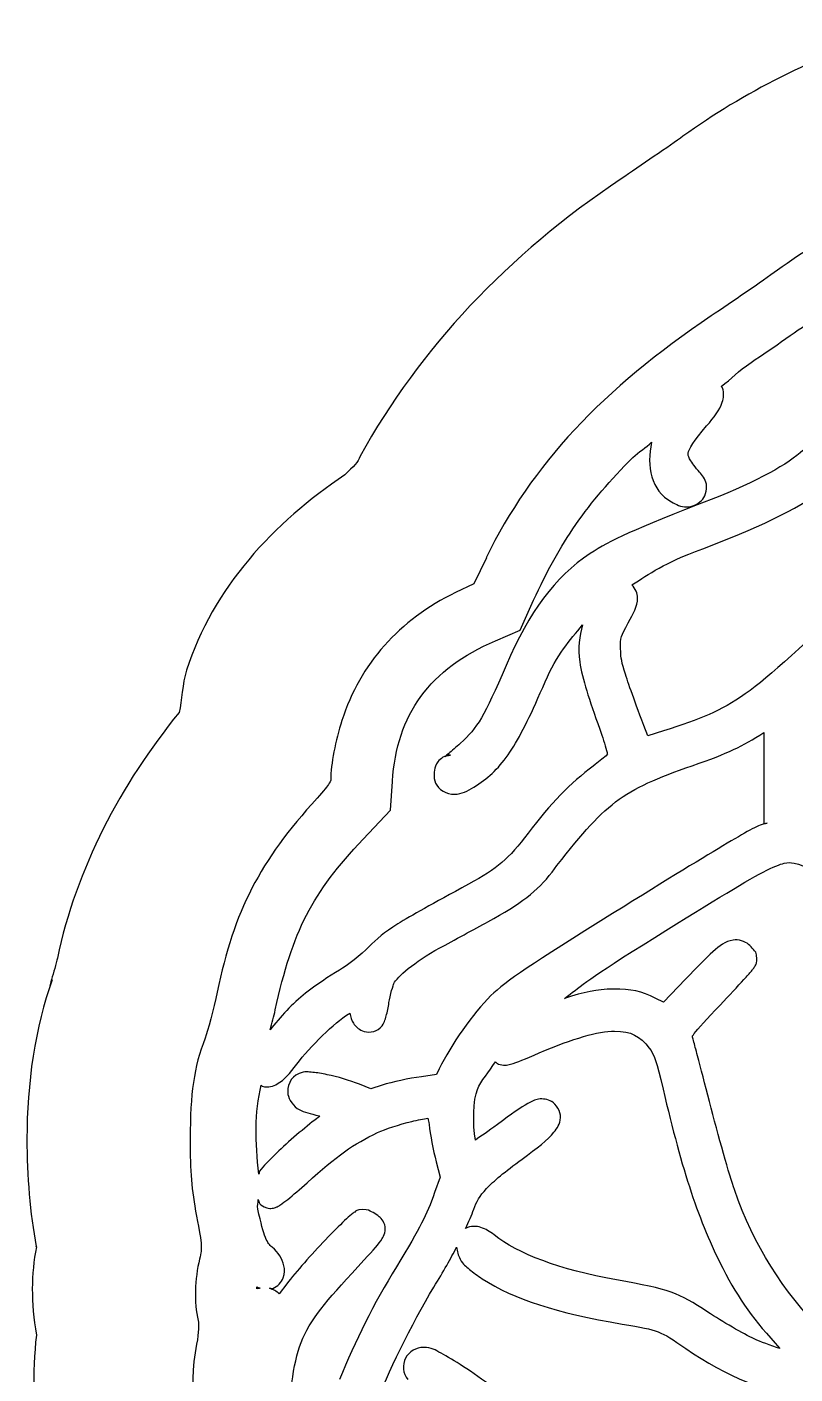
# Model space of a CAD drawing. Extents: x 3 to 1707, y 187 to 1378.
# Drawn here: x 2.9 to 48.5, y 697.4 to 777.4 of the extents above; entities that cross this region are included whole.
import ezdxf

# ---------------------------------------------------------------- set-up
doc = ezdxf.new("R2010")
doc.units = 0
doc.layers.add('Drawings', color=7, linetype='CONTINUOUS')

msp = doc.modelspace()

# ---------------------------------------------------------------- linework, layer by layer
at = {"layer": 'Drawings', "color": 7}
for points in [[(30.214859, 745.905423), (30.220507, 745.905423), (29.470472, 744.366957), (28.395033, 743.843096)], [(30.754612, 740.982287), (32.221615, 741.610892), (33.026797, 743.386486)], [(40.73206, 735.625833), (39.800009, 735.328061), (39.56838, 735.951189), (39.562732, 735.956835)], [(46.693878, 735.532721), (46.688231, 733.189166), (46.682583, 730.112235), (46.886653, 730.156278)], [(46.693511, 735.532354), (46.693878, 735.532721)], [(22.912173, 729.203616), (22.912173, 729.209262), (24.533605, 730.924184), (24.643899, 732.6336), (24.643899, 732.639246)], [(42.044663, 720.886691), (40.743129, 719.513641), (40.279843, 719.745151)], [(37.831034, 717.798861), (37.831175, 717.798946)], [(27.41848, 715.560107), (27.412832, 715.560107), (27.252897, 715.218235), (26.370487, 715.096833)], [(24.03762, 714.600556), (23.353745, 714.385421), (22.686445, 714.649963)], [(34.097464, 713.624743), (34.091817, 713.624743)], [(26.746267, 712.627276), (26.7459, 712.626598)], [(26.7459, 712.626598), (26.751547, 712.626598)], [(27.236858, 710.051449), (27.479528, 709.136083), (27.148617, 708.220716)], [(16.598153, 702.618834), (16.598153, 702.618269)], [(18.368762, 702.805736), (17.91101, 702.215725)]]:
    msp.add_lwpolyline(points, dxfattribs=at)
for points in [[(54.707039, 777.422799), (49.41605, 775.4856), (45.572158, 773.57415), (41.889472, 770.93384)], [(41.889472, 770.93384), (41.131051, 770.390074), (39.322435, 769.140826), (38.220848, 768.40327)], [(38.220848, 768.40327), (31.450488, 763.870313), (26.279874, 758.351802), (22.718692, 751.936022)], [(57.977689, 768.227041), (53.025518, 766.413869), (50.607996, 765.206462), (47.49906, 762.977476)], [(47.49906, 762.977476), (46.569974, 762.31135), (44.790696, 761.080227), (43.572348, 760.264494)], [(43.572348, 760.264494), (37.131516, 755.952149), (32.86497, 751.387429), (30.214859, 745.905423)], [(45.932069, 757.502783), (47.219117, 758.369814), (48.907472, 759.537244), (49.715392, 760.122031)], [(44.150701, 756.069089), (44.79976, 756.540776), (45.144253, 756.972089), (45.932069, 757.502783)], [(44.233408, 755.992013), (44.219289, 756.030692), (44.169902, 756.032669), (44.150701, 756.069089)], [(44.222395, 755.142825), (44.303436, 755.38224), (44.348898, 755.67685), (44.233408, 755.992013)], [(43.29585, 753.736715), (43.750355, 754.257498), (44.060427, 754.664136), (44.222395, 755.142825)], [(42.203864, 752.126537), (42.232666, 752.337719), (42.530907, 752.860169), (43.29585, 753.736715)], [(38.922427, 751.867388), (39.251079, 752.195482), (39.708436, 752.457624), (40.030932, 752.760676)], [(40.030932, 752.760676), (39.721369, 751.355356), (39.984341, 749.891877), (41.21116, 749.226061)], [(22.718692, 751.936022), (22.631439, 751.578763), (22.328314, 751.332488), (21.816996, 750.82503)], [(33.026797, 743.386486), (34.566737, 746.78962), (36.215927, 749.165784), (38.922427, 751.867388)], [(42.281093, 751.790171), (42.200052, 751.953922), (42.189746, 752.020833), (42.203864, 752.126537)], [(49.015083, 752.285263), (48.188526, 751.492709), (46.292064, 750.438832), (43.571727, 749.373747)], [(42.799498, 751.078844), (42.532375, 751.38613), (42.36202, 751.626561), (42.281093, 751.790171)], [(43.251744, 750.395072), (43.142184, 750.699507), (42.99168, 750.85778), (42.799498, 751.078844)], [(21.816996, 750.82503), (17.590265, 748.016762), (13.963459, 744.076187), (12.416884, 739.229675)], [(43.069727, 749.391477), (43.236044, 749.591649), (43.36105, 750.090665), (43.251744, 750.395072)], [(43.064786, 746.444897), (46.039285, 747.542591), (48.812002, 748.861151), (50.129574, 749.896818)], [(43.571727, 749.373747), (38.921608, 747.553094), (37.585343, 746.960853), (36.385604, 746.158954)], [(41.21116, 749.226061), (41.50076, 749.069086), (41.745124, 748.929418), (42.126664, 748.922783)], [(42.126664, 748.922783), (42.508204, 748.917137), (42.892172, 749.178009), (43.069727, 749.391477)], [(38.856804, 744.299876), (39.928319, 744.963123), (40.694166, 745.570073), (43.064786, 746.444897)], [(36.385604, 746.158954), (34.26268, 744.739998), (32.781586, 742.737412), (31.388959, 739.508785)], [(28.395033, 743.843096), (25.04594, 742.221117), (22.72064, 739.616578), (21.64458, 736.244472)], [(39.198728, 743.533382), (39.204375, 743.769973), (39.06686, 744.078728), (38.856804, 744.299876)], [(52.710787, 744.178418), (49.024769, 740.693295), (47.090892, 738.896809), (45.585317, 737.826021)], [(38.647228, 742.050054), (38.963117, 742.621883), (39.183141, 742.999018), (39.198728, 743.533382)], [(33.710672, 738.544661), (34.414454, 740.175476), (35.159943, 740.987792), (35.933245, 741.919364)], [(35.933245, 741.919364), (35.753657, 741.2457), (35.626533, 740.564582), (35.762269, 739.719176)], [(38.189476, 740.495044), (38.178181, 741.220121), (38.181005, 741.203661), (38.647228, 742.050054)], [(24.643899, 732.639246), (24.884197, 736.591369), (26.871188, 739.326175), (30.754612, 740.982287)], [(38.399052, 739.237806), (38.215228, 739.857348), (38.195124, 740.086627), (38.189476, 740.495044)], [(12.416884, 739.229675), (12.158796, 738.420972), (12.158796, 737.40569), (11.976328, 736.719659)], [(31.388959, 739.508785), (30.068732, 736.448002), (29.70789, 735.833712), (28.681046, 734.893387)], [(35.762269, 739.719176), (35.92435, 738.710613), (36.305918, 737.503827), (36.948031, 735.732384)], [(39.562732, 735.956835), (38.93488, 737.644766), (38.582481, 738.619506), (38.399052, 739.237806)], [(31.730769, 734.53579), (32.323269, 735.464002), (32.914075, 736.698682), (33.710672, 738.544661)], [(45.585317, 737.826021), (44.079741, 736.755233), (42.979284, 736.361497), (40.73206, 735.625833)], [(11.976328, 736.719659), (8.499321, 732.453587), (5.863413, 727.449084), (4.750249, 722.132861)], [(21.64458, 736.244472), (21.264903, 735.054654), (20.97728, 733.658961), (20.97728, 732.73744)], [(36.948031, 735.732384), (37.118583, 735.261939), (37.263665, 734.805894), (37.356142, 734.46964)], [(42.446901, 733.56376), (44.654508, 734.330311), (45.349085, 734.676615), (46.693511, 735.532354)], [(27.980653, 734.281299), (27.888571, 734.205352), (27.812303, 734.145781), (27.771077, 734.115854)], [(28.681046, 734.893387), (28.418159, 734.652843), (28.164985, 734.433389), (27.980653, 734.281299)], [(29.778426, 732.484502), (30.517985, 732.984619), (31.13827, 733.607606), (31.730769, 734.53579)], [(37.411289, 734.238131), (37.379099, 734.208204), (37.362298, 734.190135), (37.323048, 734.155408)], [(37.356142, 734.46964), (37.384379, 734.37026), (37.394064, 734.311818), (37.411289, 734.238131)], [(27.346306, 733.796907), (27.218674, 733.621016), (27.17132, 733.46071), (27.142236, 733.300601)], [(28.090834, 734.188412), (27.751734, 734.188412), (27.474022, 733.972713), (27.346306, 733.796907)], [(27.771077, 734.115854), (27.751311, 734.101738), (27.740976, 734.090444), (27.754417, 734.098914)], [(27.754417, 734.098914), (27.760064, 734.101738), (27.771359, 734.115854), (27.809564, 734.131947)], [(27.809564, 734.131947), (27.82933, 734.140417), (27.851355, 734.148886), (27.89227, 734.16018)], [(27.89227, 734.16018), (27.912036, 734.165826), (27.970911, 734.177119), (27.969499, 734.177119)], [(27.969499, 734.177119), (27.968313, 734.176922), (28.091681, 734.188412), (28.090834, 734.188412)], [(36.567479, 733.543319), (35.207268, 732.532103), (34.022636, 731.306937), (32.695914, 729.556527)], [(34.11915, 727.249986), (37.300063, 731.390111), (38.227737, 732.0987), (42.446901, 733.56376)], [(37.323048, 734.155408), (37.127365, 733.983188), (36.856571, 733.758256), (36.567479, 733.543319)], [(20.97728, 732.73744), (20.97728, 732.6598), (20.994222, 732.677304), (20.894545, 732.516942)], [(27.142236, 733.300601), (27.08435, 732.980412), (27.076274, 732.63024), (27.384906, 732.258413)], [(20.894545, 732.516942), (20.794303, 732.356579), (20.560754, 732.069083), (20.166564, 731.634664)], [(27.384906, 732.258413), (27.671202, 731.913633), (28.257179, 731.803666), (28.642333, 731.905502)], [(28.642333, 731.905502), (29.027488, 732.007423), (29.360234, 732.201637), (29.778426, 732.484502)], [(20.166564, 731.634664), (16.743885, 727.863317), (15.252908, 724.968628), (14.237868, 720.120958)], [(32.695914, 729.556527), (31.510633, 727.992764), (30.924571, 727.487283), (29.155233, 726.523695)], [(46.886653, 730.156278), (46.354186, 730.039111), (45.846426, 729.741989), (44.515158, 728.954178)], [(17.689405, 719.068465), (18.716305, 723.77881), (19.848275, 725.967733), (22.912173, 729.203616)], [(44.515158, 728.954178), (43.183918, 728.166368), (41.089683, 726.878808), (37.715092, 724.779919)], [(47.896159, 727.768369), (48.142104, 727.827094), (48.257396, 727.815801), (48.502805, 727.779663)], [(30.313774, 724.299848), (32.285375, 725.373262), (33.227535, 726.089445), (34.11915, 727.249986)], [(39.524302, 722.932388), (43.362434, 725.327609), (45.448113, 726.610426), (46.660784, 727.244508)], [(46.660784, 727.244508), (47.26712, 727.561564), (47.650213, 727.709589), (47.896159, 727.768369)], [(48.502805, 727.779663), (49.116511, 727.687623), (50.066069, 727.090442), (50.510296, 726.445207)], [(29.155233, 726.523695), (26.978206, 725.338083), (25.764631, 724.671731), (24.952757, 724.163624)], [(37.715092, 724.779919), (32.938754, 721.809115), (31.357051, 720.76735), (30.490369, 719.910849)], [(24.952757, 724.163624), (24.140883, 723.655517), (23.712413, 723.279229), (23.243084, 722.801585)], [(27.451461, 722.739332), (28.252576, 723.174062), (29.54146, 723.879404), (30.313774, 724.299848)], [(44.86287, 723.208195), (44.376711, 723.128579), (44.084062, 722.873127), (43.67163, 722.507879)], [(45.78388, 722.954382), (45.577749, 723.125191), (45.193498, 723.261781), (44.86287, 723.208195)], [(23.243084, 722.801585), (22.808458, 722.359289), (21.936382, 721.681474), (21.500316, 721.428564)], [(24.721495, 720.621866), (24.923673, 721.012609), (25.908697, 721.902199), (27.451461, 722.739332)], [(34.85854, 719.745151), (35.83577, 720.45964), (35.846274, 720.637027), (39.524302, 722.932388)], [(43.67163, 722.507879), (43.259199, 722.14263), (42.745876, 721.626646), (42.044663, 720.886691)], [(46.070657, 722.65661), (45.987357, 722.767847), (45.894457, 722.862427), (45.78388, 722.954382)], [(46.285767, 722.066599), (46.285767, 722.503305), (46.153984, 722.545485), (46.070657, 722.65661)], [(4.750249, 722.132861), (4.624876, 721.534437), (4.053272, 719.788178), (4.449665, 720.84084)], [(21.500316, 721.428564), (20.906066, 721.083869), (20.04794, 720.497246), (19.48732, 720.055515)], [(45.954856, 721.371505), (46.010201, 721.437288), (46.050665, 721.491778), (46.092738, 721.547961)], [(46.092738, 721.547961), (46.112504, 721.576194), (46.13676, 721.602733), (46.164432, 721.647341)], [(46.164432, 721.647341), (46.178551, 721.669927), (46.192669, 721.697878), (46.214073, 721.74672)], [(46.214073, 721.74672), (46.225368, 721.77213), (46.252108, 721.844406), (46.252673, 721.8461)], [(46.252673, 721.8461), (46.253097, 721.847568), (46.285767, 722.065752), (46.285767, 722.066599)], [(4.449665, 720.84084), (3.420111, 718.107672), (2.942677, 714.624554), (2.942677, 711.426277)], [(24.434719, 719.496955), (24.495146, 719.924571), (24.703536, 720.586999), (24.721495, 720.621866)], [(44.096288, 719.347773), (44.645246, 719.925135), (45.141599, 720.463819), (45.508145, 720.869694)], [(45.508145, 720.869694), (45.691404, 721.072689), (45.843941, 721.239997), (45.954856, 721.371505)], [(14.237868, 720.120958), (14.027784, 719.117195), (13.672561, 717.797873), (13.515393, 717.380365)], [(19.48732, 720.055515), (18.710036, 719.443002), (17.977763, 718.636954), (17.375069, 717.871871)], [(30.490369, 719.910849), (29.424107, 718.857086), (28.11317, 716.991626), (27.41848, 715.560107)], [(37.742934, 720.296595), (36.763162, 720.288125), (36.029336, 720.124375), (34.85854, 719.745151)], [(40.279843, 719.745151), (39.398054, 720.183861), (38.862762, 720.305206), (37.742934, 720.296595)], [(17.375069, 717.871871), (17.486324, 718.311768), (17.599272, 718.654995), (17.689405, 719.068465)], [(24.274784, 718.708439), (24.339418, 718.942208), (24.394904, 719.21505), (24.434719, 719.496955)], [(42.557562, 717.654901), (42.792778, 717.956598), (43.280913, 718.490199), (44.096288, 719.347773)], [(18.963775, 715.840996), (19.744955, 716.890807), (21.239885, 718.323004), (22.008076, 718.80765)], [(22.008076, 718.80765), (22.05495, 718.837294), (22.070791, 718.842094), (22.112864, 718.86835)], [(22.112864, 718.86835), (22.189387, 718.67072), (22.199326, 718.429781), (22.32244, 718.267301)], [(22.32244, 718.267301), (22.451202, 718.097339), (22.595493, 717.934633), (22.857393, 717.815123)], [(23.916285, 717.991578), (24.110556, 718.181868), (24.121258, 718.276759), (24.164461, 718.383084)], [(24.164461, 718.383084), (24.207664, 718.489522), (24.242311, 718.591442), (24.274784, 718.708439)], [(22.857393, 717.815123), (23.119433, 717.695698), (23.639561, 717.720261), (23.916285, 717.991578)], [(33.358301, 716.508534), (35.38632, 717.384092), (36.84505, 717.791859), (37.831034, 717.798861)], [(37.831175, 717.798946), (38.817131, 717.804592), (39.332176, 717.523957), (39.888278, 716.795352)], [(42.447268, 717.489457), (42.469858, 717.527006), (42.477934, 717.552698), (42.557562, 717.654901)], [(42.518962, 717.24129), (42.48536, 717.365514), (42.468164, 717.414922), (42.447268, 717.489457)], [(13.515393, 717.380365), (12.853768, 715.623998), (12.632982, 714.130309), (12.632982, 711.413968)], [(39.888278, 716.795352), (40.19002, 716.399978), (40.325389, 716.022081), (40.710035, 714.363569)], [(42.756126, 716.336963), (42.659837, 716.703312), (42.581084, 717.012039), (42.518962, 717.24129)], [(17.805601, 714.66648), (18.243305, 714.917752), (18.558233, 715.296045), (18.963775, 715.840996)], [(29.690778, 714.347138), (29.89945, 714.831303), (30.372818, 715.391839), (30.755205, 715.98487)], [(30.755205, 715.98487), (30.823821, 715.933769), (30.835681, 715.882103), (30.931687, 715.847094)], [(30.931687, 715.847094), (31.207564, 715.746303), (31.454017, 715.786111), (31.654162, 715.835801)], [(31.654162, 715.835801), (32.054423, 715.93631), (32.491111, 716.134053), (33.358301, 716.508534)], [(43.462054, 713.618447), (43.200578, 714.641098), (42.94876, 715.604263), (42.756126, 716.336963)], [(19.101629, 715.289636), (18.563796, 715.083253), (18.371953, 714.486608), (18.434329, 714.048914)], [(19.906839, 715.355701), (19.647339, 715.378287), (19.471027, 715.431365), (19.101629, 715.289636)], [(20.767196, 715.217924), (20.455797, 715.28286), (20.166225, 715.331985), (19.906839, 715.355701)], [(22.686445, 714.649963), (22.089964, 714.886837), (21.389966, 715.087912), (20.767196, 715.217924)], [(26.370487, 715.096833), (25.619351, 714.991807), (24.638647, 714.787514), (24.03762, 714.600556)], [(16.708108, 709.317648), (16.487294, 711.202447), (16.460412, 712.986172), (16.851497, 714.594768)], [(16.851497, 714.594768), (16.881993, 714.580652), (16.879734, 714.543949), (16.91215, 714.534068)], [(16.91215, 714.534068), (17.27254, 714.4265), (17.586735, 714.539714), (17.805601, 714.66648)], [(29.563937, 711.336384), (29.413715, 712.267899), (29.432691, 713.747641), (29.690778, 714.347138)], [(40.710035, 714.363569), (41.836301, 709.507373), (42.850974, 706.449866), (44.250689, 703.726635)], [(18.434329, 714.048914), (18.475273, 713.760543), (18.78526, 713.304554), (19.101629, 713.144587)], [(32.67996, 713.508988), (32.256036, 713.272397), (31.726534, 712.890519), (30.871005, 712.257255)], [(33.319701, 713.762519), (33.079403, 713.719041), (32.891908, 713.627002), (32.67996, 713.508988)], [(34.091817, 713.624743), (33.882015, 713.754332), (33.560084, 713.80628), (33.319701, 713.762519)], [(34.621404, 712.665277), (34.64117, 713.056698), (34.35654, 713.464747), (34.097464, 713.624743)], [(44.945605, 708.390961), (44.666904, 709.178856), (43.980573, 711.591327), (43.462054, 713.618447)], [(19.101629, 713.144587), (19.418026, 712.984788), (19.750433, 712.906583), (20.298403, 712.769626)], [(20.331497, 712.758333), (20.266551, 712.708078), (20.228855, 712.67194), (20.160521, 712.620556)], [(20.298403, 712.769626), (20.312521, 712.766802), (20.318169, 712.761156), (20.331497, 712.758333)], [(25.786628, 712.439809), (26.152073, 712.52846), (26.494109, 712.592549), (26.746267, 712.627276)], [(26.751547, 712.626598), (26.774137, 712.514513), (26.800228, 712.425862), (26.817735, 712.262648)], [(34.22984, 711.799544), (34.421288, 712.030771), (34.60065, 712.273856), (34.621404, 712.665277)], [(20.160521, 712.620556), (19.465492, 712.098587), (18.432748, 711.211482), (17.772507, 710.574774)], [(23.76259, 711.778115), (24.217971, 711.991556), (25.055766, 712.262366), (25.786628, 712.439809)], [(26.817735, 712.262648), (26.882398, 711.661852), (27.059162, 710.728361), (27.236858, 710.051449)], [(30.871005, 712.257255), (30.31448, 711.845394), (29.912439, 711.573625), (29.563937, 711.336384)], [(2.942677, 711.426277), (2.942677, 709.172729), (3.123113, 706.992558), (3.494403, 705.023739)], [(12.632982, 711.413968), (12.632982, 709.395599), (12.709787, 708.436416), (13.013506, 706.826125)], [(19.576662, 708.800422), (21.339788, 710.400407), (22.339411, 711.110549), (23.76259, 711.778115)], [(32.33815, 710.200406), (33.255461, 710.869497), (33.846634, 711.337231), (34.22984, 711.799544)], [(17.772507, 710.574774), (17.28279, 710.102466), (16.981133, 709.80204), (16.757749, 709.488457)], [(16.757749, 709.488457), (16.72217, 709.438485), (16.737983, 709.373267), (16.708108, 709.317648)], [(30.2259, 708.452395), (30.645278, 708.899858), (31.306111, 709.447887), (32.33815, 710.200406)], [(18.424022, 707.813373), (18.745502, 708.06888), (19.149123, 708.412446), (19.576662, 708.800422)], [(27.148617, 708.220716), (26.62897, 706.774205), (26.363625, 706.260113), (24.876432, 703.814835)], [(29.470331, 707.228246), (29.618858, 707.681723), (29.806522, 708.004961), (30.2259, 708.452395)], [(50.322773, 699.816326), (47.705671, 702.511125), (46.148224, 704.991497), (44.945605, 708.390961)], [(16.653582, 707.22802), (16.602473, 707.46687), (16.713332, 707.583133), (16.670242, 707.812526)], [(17.1058, 705.551693), (16.972238, 705.875948), (16.829641, 706.405823), (16.653582, 707.22802)], [(16.670242, 707.812526), (16.72474, 707.651034), (16.731235, 707.451342), (17.183142, 707.310743)], [(17.183142, 707.310743), (17.18444, 707.310347), (17.363436, 707.27771), (17.36513, 707.27771)], [(17.36513, 707.27771), (17.366768, 707.277597), (17.456675, 707.279376), (17.491971, 707.283357)], [(17.491971, 707.283357), (17.562282, 707.291827), (17.607997, 707.300296), (17.6464, 707.31159)], [(17.6464, 707.31159), (17.722923, 707.334176), (17.767368, 707.357892), (17.806335, 707.377655)], [(17.806335, 707.377655), (17.884552, 707.417463), (17.93696, 707.456989), (17.999364, 707.499056)], [(17.999364, 707.499056), (18.12389, 707.582908), (18.263381, 707.685675), (18.424022, 707.813373)], [(22.405796, 707.062773), (22.332097, 707.015907), (22.274607, 706.969605), (22.212767, 706.91935)], [(22.880067, 707.211561), (22.494461, 707.211561), (22.479552, 707.10964), (22.405796, 707.062773)], [(23.404007, 707.073784), (23.277787, 707.134767), (23.215665, 707.211561), (22.880067, 707.211561)], [(23.768012, 706.853285), (23.647157, 706.941372), (23.530255, 707.012801), (23.404007, 707.073784)], [(28.984991, 706.092325), (29.155289, 706.474005), (29.357297, 706.88324), (29.470331, 707.228246)], [(13.013506, 706.826125), (13.184905, 705.916293), (13.270633, 705.418236), (13.28927, 705.111204)], [(21.799122, 706.549923), (21.485661, 706.252998), (21.090652, 705.857201), (20.674041, 705.419479)], [(22.212767, 706.91935), (22.089371, 706.819124), (21.955809, 706.698287), (21.799122, 706.549923)], [(24.181629, 706.301841), (24.083929, 706.646423), (23.865486, 706.781997), (23.768012, 706.853285)], [(24.038241, 705.485741), (24.145542, 705.662479), (24.27933, 705.957259), (24.181629, 706.301841)], [(29.894989, 706.147379), (29.630407, 706.229819), (29.309661, 706.252687), (28.984991, 706.092325)], [(17.508405, 704.967188), (17.334182, 705.113717), (17.239305, 705.227495), (17.1058, 705.551693)], [(22.957296, 704.217464), (23.529803, 704.839124), (23.823837, 705.13252), (24.038241, 705.485741)], [(30.678117, 705.70624), (30.42483, 705.909799), (30.172983, 706.060563), (29.894989, 706.147379)], [(37.935963, 703.031824), (34.579557, 703.627538), (32.057586, 704.59841), (30.678117, 705.70624)], [(3.502874, 704.986753), (3.193451, 703.374797), (3.166767, 701.72244), (3.502874, 699.752773)], [(3.494403, 705.023739), (3.508521, 704.954003), (3.492087, 705.049148), (3.502874, 704.986753)], [(13.28927, 705.111204), (13.309036, 704.804171), (13.283622, 704.668654), (13.189988, 704.273026)], [(18.197786, 703.869861), (18.106298, 704.300158), (17.867864, 704.664955), (17.508405, 704.967188)], [(20.674041, 705.419479), (19.840877, 704.544062), (18.918737, 703.514804), (18.368762, 702.805736)], [(27.098694, 702.595711), (27.686704, 703.567628), (28.097159, 704.30205), (28.455375, 704.97786)], [(28.455375, 704.97786), (28.483895, 704.731387), (28.537602, 704.499539), (28.659445, 704.272038)], [(13.189988, 704.273026), (12.912699, 703.112232), (12.856903, 701.682519), (13.101747, 700.628134)], [(18.159186, 703.153), (18.256322, 703.412178), (18.243248, 703.654698), (18.197786, 703.869861)], [(18.374268, 693.756958), (18.853001, 699.694557), (18.90939, 699.822029), (22.957296, 704.217464)], [(28.659445, 704.272038), (28.847504, 703.921499), (28.996258, 703.845411), (29.216479, 703.659978)], [(17.541499, 702.5299), (17.819352, 702.636338), (18.061938, 702.893766), (18.159186, 703.153)], [(24.876432, 703.814835), (23.536298, 701.611457), (22.417148, 699.38521), (21.506726, 697.120566)], [(29.216479, 703.659978), (29.436729, 703.474488), (29.700237, 703.282165), (29.977554, 703.103028)], [(29.977554, 703.103028), (31.898809, 701.862108), (34.340727, 701.090137), (38.283223, 700.406562)], [(43.362772, 701.123903), (41.59061, 702.294212), (41.129752, 702.464993), (37.935963, 703.031824)], [(44.250689, 703.726635), (45.231026, 701.819364), (46.102254, 700.65408), (47.647983, 698.956804)], [(16.587141, 702.502514), (16.588072, 702.516631), (16.586124, 702.513808), (16.587141, 702.530747)], [(16.587141, 702.530747), (16.589287, 702.564627), (16.595329, 702.585801), (16.598153, 702.618834)], [(16.791182, 702.546558), (16.720024, 702.526795), (16.646721, 702.532441), (16.587141, 702.502514)], [(16.598153, 702.618269), (16.650138, 702.598506), (16.699778, 702.563497), (16.752582, 702.546558)], [(16.752582, 702.546558), (16.761053, 702.543734), (16.781864, 702.549381), (16.791182, 702.546558)], [(17.34847, 702.535547), (17.426969, 702.54684), (17.431939, 702.488116), (17.541499, 702.5299)], [(17.91101, 702.215725), (17.757965, 702.35209), (17.577897, 702.459939), (17.34847, 702.535547)], [(23.717947, 695.75257), (24.239854, 697.258145), (25.800153, 700.449646), (27.098694, 702.595711)], [(13.101747, 700.628134), (13.155397, 700.396624), (13.15328, 699.953537), (13.013506, 699.221995)], [(46.114791, 699.530298), (45.503796, 699.817596), (44.209802, 700.564525), (43.362772, 701.123903)], [(38.283223, 700.406562), (40.546288, 700.014182), (40.447825, 700.05718), (42.055534, 698.961858)], [(3.502874, 699.752773), (2.983028, 695.29932), (3.844599, 690.407974), (5.730416, 686.507376)], [(13.013506, 699.221995), (12.483213, 696.452153), (12.929642, 693.880618), (14.441909, 690.752133)], [(26.497808, 699.028854), (26.04528, 699.028854), (25.619464, 698.773629), (25.416863, 698.38921)], [(27.534647, 698.681477), (27.171264, 698.873178), (26.976879, 699.028854), (26.497808, 699.028854)], [(47.647983, 698.956804), (47.089735, 699.147094), (46.498167, 699.350032), (46.114791, 699.530298)], [(25.416863, 698.38921), (25.214402, 698.004707), (25.256278, 697.469468), (25.554744, 697.109894)], [(28.863797, 697.876388), (28.341467, 698.218712), (27.898031, 698.489691), (27.534647, 698.681477)], [(42.055534, 698.961858), (44.566832, 697.251002), (46.699215, 696.379566), (49.500875, 695.929026)], [(32.922884, 694.959368), (31.279201, 696.20568), (29.908402, 697.191741), (28.863797, 697.876388)]]:
    msp.add_open_spline(points, degree=3, dxfattribs=at)

doc.saveas('drawing.dxf')
